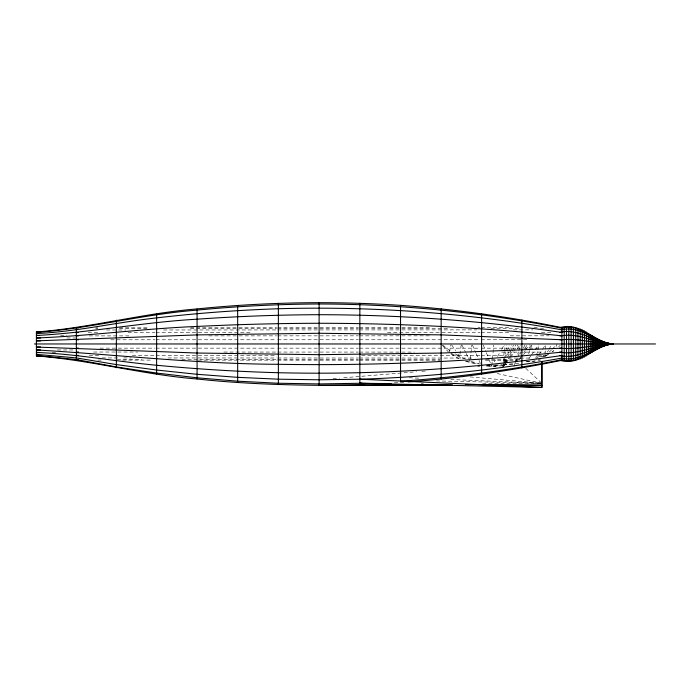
<?xml version="1.0" encoding="UTF-8"?>
<svg xmlns="http://www.w3.org/2000/svg" width="690" height="690" viewBox="0 0 690 690"><rect width="100%" height="100%" fill="white"/><g stroke="black" fill="none" stroke-linecap="round" stroke-linejoin="round"><path stroke-width="0.52" stroke-dasharray="3.45 2.59" d="M504.097 352.349L502.889 367.011L503.743 364.001M504.183 351.296L504.709 345.009M486.683 365.838L491.754 366.338L492.358 359.947M492.462 358.878L493.764 345.026M545.031 354.393L545.428 350.227M545.523 349.183L545.911 345.009M470.226 358.895L471.865 345.035M461.179 345.009L459.687 356.48L460.532 358.395M449.44 352.124L450.855 344.931M503.079 365.967L505.572 352.349M505.77 351.296L506.917 345.009M525.935 361.733L535.086 361.034L536.354 356.014M536.604 355.005L537.614 350.994M537.864 349.985L539.123 344.966M504.019 363L505.158 358.998M505.442 357.989L507.15 351.978M507.435 350.977L509.134 344.966M513.938 366.338L514.895 363.285M515.206 362.267L516.474 358.205M517.741 354.134L518.38 352.098M518.69 351.081L520.596 344.983M528.687 353.668L531.912 344.931M503.269 366.011L504.036 364.001M504.425 363L505.96 358.998M507.504 354.988L508.651 351.978M509.039 350.977L511.342 344.966M515.551 362.448L517.56 357.584M517.966 356.609L519.975 351.745M503.355 366.054L504.278 364.13M504.744 363.173L507.064 358.369M507.53 357.411L513.567 344.922M517.302 359.809L518.268 357.946M520.191 354.22L521.148 352.357M523.555 347.691L524.995 344.897M556.045 346.509L556.934 344.81M547.411 352.012L548.447 350.227M548.964 349.33L551.534 344.862M494.359 361.862L495.403 360.077M497.49 356.497L499.577 352.918M501.665 349.33L504.269 344.862M503.424 366.088L504.502 364.242M505.037 363.32L507.728 358.714M509.875 355.022L511.488 352.262M512.032 351.339L515.792 344.888M516.698 361.862L518.914 358.282M524.986 348.441L527.195 344.862M536.242 359.231L538.536 355.643M539.114 354.746L541.986 350.253M542.564 349.356L545.436 344.862M503.493 366.123L504.7 364.355M505.304 363.466L508.935 358.145M509.548 357.256L513.179 351.943M513.783 351.055L518.018 344.853M518.889 359.456L520.743 356.877M523.831 352.573L525.064 350.848M525.685 349.985L529.394 344.828M529.006 358.395L530.834 355.85M531.447 354.996L534.491 350.753M535.104 349.908L538.761 344.81M504.174 365.364L505.459 363.716M506.106 362.897L509.97 357.955M510.609 357.135L514.473 352.193M517.052 348.899L520.269 344.784M519.372 359.706L520.734 358.05M523.451 354.738L526.159 351.426M528.876 348.105L531.593 344.793M542.84 356.971L544.841 356.48L546.316 355.014M549.266 352.064L551.482 349.856M552.216 349.114L556.64 344.698M558.667 346.682L560.28 345.319M544.841 356.48L547.532 354.764M552.026 351.909L553.82 350.762L550.965 351.943M538.571 357.058L542.383 355.488M540.839 356.928L548.835 354.444M403.754 382.295L393.05 382.959M333.029 378.646L339.454 378.12M343.741 377.766L416.57 371.746M421.926 371.306L427.283 370.866M477.618 366.709L479.766 366.528M486.191 366.002L489.4 365.735M494.756 365.295L502.251 364.674M503.32 364.587L522.606 362.992M526.599 361.681L535.086 361.034M503.364 364.484L514.05 364.415M95.72 327.836L97.877 327.836M119.404 327.828L148.479 327.819M190.466 327.802L276.595 327.767M277.673 327.767L358.412 327.741M359.49 327.741L431.621 327.707M477.92 327.69L480.068 327.69M481.146 327.69L511.29 327.681M533.905 327.672L538.209 327.672M95.72 328.388L97.877 328.388M119.404 328.38L148.479 328.371M190.466 328.354L276.595 328.319M277.673 328.319L358.412 328.293M359.49 328.293L448.854 328.259M490.84 328.242L519.906 328.233M540.365 328.224L543.591 328.224M106.484 329.993L125.865 329.993M163.547 329.975L276.595 329.941M277.673 329.941L358.412 329.915M359.49 329.915L476.842 329.872M513.446 329.863L532.827 329.855M88.182 332.563L97.877 332.563M128.021 332.554L154.94 332.546M156.009 332.546L251.833 332.52M387.487 332.485L480.068 332.459M481.146 332.459L511.29 332.451M541.434 332.442L552.207 332.433M60.573 335.495L66.887 335.495M89.26 335.901L129.099 335.892M208.768 335.883L276.595 335.866M277.673 335.866L358.412 335.849M359.49 335.849L430.551 335.84M510.22 335.823L548.973 335.814M66.887 337.971L75.296 337.971M110.797 339.791L154.94 339.782M156.009 339.782L276.595 339.773M277.673 339.773L358.412 339.765M359.49 339.765L480.068 339.756M481.146 339.756L527.445 339.747M100.033 348.139L154.94 348.139M156.009 348.139L276.595 348.157M277.673 348.157L358.412 348.165M359.49 348.165L480.068 348.174M481.146 348.174L538.209 348.183M57.425 349.951L75.296 349.951M93.573 352.029L137.707 352.038M223.836 352.047L276.595 352.064M277.673 352.064L358.412 352.072M359.49 352.081L414.397 352.09M501.604 352.107L544.669 352.116M52.164 352.435L57.425 352.435M89.26 355.367L101.102 355.367M132.325 355.376L154.94 355.385M156.009 355.385L276.595 355.419M361.646 355.436L480.068 355.471M481.146 355.471L505.908 355.479M537.13 355.488L548.973 355.488M102.18 357.929L119.404 357.938M123.717 357.938L131.247 357.938M167.851 357.955L276.595 357.989M277.673 357.989L358.412 358.015M359.49 358.015L471.46 358.05M508.064 358.067L530.67 358.076M117.257 359.55L142.019 359.559M181.85 359.568L276.595 359.611M277.673 359.611L358.412 359.637M359.49 359.637L440.237 359.671M485.458 359.688L516.672 359.697M538.209 359.706L540.365 359.706M97.877 360.085L101.102 360.094M122.639 360.102L152.783 360.111M198.004 360.128L276.595 360.154M277.673 360.163L358.412 360.189M359.49 360.189L440.237 360.223M485.458 360.24L516.672 360.249M538.209 360.258L540.365 360.258M421.245 383.269L423.401 383.269M482.638 383.269L540.805 383.269L450.872 379.491M436.33 380.915L540.805 383.243M493.083 365.7L501.423 365.95M409.118 377.758L420.891 378.241M487.744 365.614L495.8 366.58M494.79 365.027L504.364 365.683M486.924 365.76L497.568 366.597M470.08 376.93L540.813 383.174M466.466 361.362L478.688 363.915M497.197 373.54L540.839 383.045M465.422 361.31L476.548 364.079M470.951 361.336L479.748 364.035M451.062 353.47L465.302 358.964M455.297 353.884L459.687 356.48L457.944 353.979M450.889 353.875L458.755 358.697M442.764 345.198L450.027 350.762M525.72 368.279L541.115 382.562M442.48 345.44L448.474 352.064M451.57 344.802L455.633 350.641M461.8 344.914L465.647 352.495M466.13 353.444L469.976 361.034M472.409 344.931L475.738 352.694M476.152 353.668L478.644 359.481M479.058 360.456L480.723 364.337M483.276 344.94L485.967 351.745M486.355 352.719L488.667 358.559M489.055 359.533L491.754 366.338"/><path stroke-width="1.03" d="M38.502 354.341L36.398 354.341L76.34 357.92L116.36 364.579L156.621 370.038L197.073 374.299L237.671 377.344L278.363 379.181L319.108 379.802L359.852 379.207L541.883 387.418L541.883 361.396L541.883 387.418L359.852 383.269L319.108 383.933L278.363 383.243L237.671 381.19L197.073 377.792L156.621 373.048L116.36 366.959L76.34 359.533L36.398 355.531L38.502 355.531M541.883 364.096L542.012 363.389M559.737 360.266C580.877 366.606 593.667 345.328 613.289 343.965C594.797 343.327 581.247 324.748 561.893 329.846C468.441 313.044 373.273 306.015 278.363 308.749C237.671 310.112 197.055 313.156 156.621 317.892C116.42 322.359 76.883 331.623 36.398 333.589L38.502 333.589M559.737 327.664C580.868 321.333 593.659 342.576 613.289 343.965C594.521 344.759 581.713 365.243 561.893 359.714C508.634 370.323 454.727 377.516 400.545 381.251L400.545 305.36C332.77 300.857 264.649 302.056 197.073 308.939C142.994 313.217 90.45 327.897 36.398 331.985L36.398 355.945C90.45 360.033 142.994 374.713 197.073 378.991C281.925 388.168 367.399 384.735 452.554 385.348M408.031 381.924C459.73 378.146 511.118 370.668 561.893 360.266L561.893 327.655C508.677 316.676 454.753 309.224 400.545 305.36M559.737 332.433C579.186 327.716 594.599 343.077 613.289 343.965C594.806 344.577 581.247 363.199 561.893 358.084C495.17 370.038 427.602 377.076 359.852 379.207M39.554 335.495L36.398 335.495C90.209 332.623 143.253 322.196 197.073 319.194C237.688 316.322 278.389 314.821 319.108 314.7C400.329 314.787 481.534 320.66 561.893 332.433M38.502 332.39L36.398 332.39C90.416 328.449 143.028 314.261 197.073 310.129C237.636 306.205 278.355 304.161 319.108 303.997C400.579 304.1 482.008 312.216 561.893 328.216C581.722 322.653 594.521 343.206 613.289 343.965C594.599 344.853 579.186 360.206 559.737 355.488M561.893 355.497C468.087 369.254 373.143 374.937 278.363 372.721C237.714 371.608 197.107 369.124 156.621 365.252C116.463 361.612 76.745 354.022 36.398 352.435L39.554 352.435M40.607 337.971L36.398 337.971C90.079 335.952 143.382 328.561 197.073 326.448C237.722 324.412 278.406 323.36 319.108 323.274C400.183 323.334 481.249 327.457 561.893 335.814C579.824 332.632 595.668 343.732 613.289 343.965C595.004 344.552 578.418 355.566 559.737 352.116M561.893 352.116C467.742 361.879 373.005 365.855 278.363 364.294C197.461 364.001 117.05 354.634 36.398 349.951L40.607 349.951M364.139 384.442L319.108 385.348L319.108 302.582M40.607 340.86L36.398 340.86L197.073 334.9L319.108 333.253L441.152 334.874L561.893 339.747C579.246 338.048 596.022 343.87 613.289 343.965C595.315 344.25 577.815 350.011 559.737 348.183M561.893 348.183L441.152 353.056L319.108 354.677L197.073 353.03L36.398 347.061L40.607 347.061M361.991 383.166L359.852 383.269L391.092 383.631M78.496 327.845L76.34 327.845L76.34 360.085L78.496 360.085M36.398 331.985L40.607 331.985M76.34 332.571L78.496 332.563M76.34 335.909L78.496 335.901M559.737 335.814L561.893 335.814M76.34 339.791L78.496 339.791M559.737 339.747L561.893 339.747M34.5 343.965L655.5 343.965M76.34 348.139L78.496 348.139M76.34 352.021L78.496 352.021M76.34 355.359L78.496 355.359M36.398 355.945L40.607 355.945M482.69 385.348L541.883 385.348L465.405 384.477M452.485 385.011L359.852 384.658L359.852 303.272M482.638 385.123L541.883 385.348M611.021 343.655L611.021 344.276M608.778 343.206L608.778 344.724M606.553 342.671L606.553 345.259M604.354 342.024L604.354 345.906M602.198 341.274L602.198 346.656M600.067 340.429L600.067 347.501M597.989 339.471L597.989 348.45M595.953 338.428L595.953 349.502M593.969 337.281L593.969 350.649M592.046 336.039L592.046 351.883M590.183 334.71L590.183 353.211M588.389 333.296L588.389 354.634M586.448 332.019L586.448 355.911M584.43 330.872L584.43 357.058M582.343 329.863L582.343 358.058M580.187 329.001L580.187 358.921M577.979 328.293L577.979 359.637M575.727 327.733L575.727 360.197M573.442 327.327L573.442 360.603M571.13 327.077L571.13 360.853M568.81 326.991L568.81 360.939M566.49 327.051L566.49 360.87M564.187 327.276L564.187 360.646M521.873 320.005L521.873 367.925M481.603 313.726L481.603 374.196M441.152 308.844L441.152 379.086M278.363 303.298L278.363 384.623M237.671 305.42L237.671 382.51M197.073 308.939L197.073 378.991M156.621 313.855L156.621 374.075M116.36 320.16L116.36 367.77"/></g></svg>
